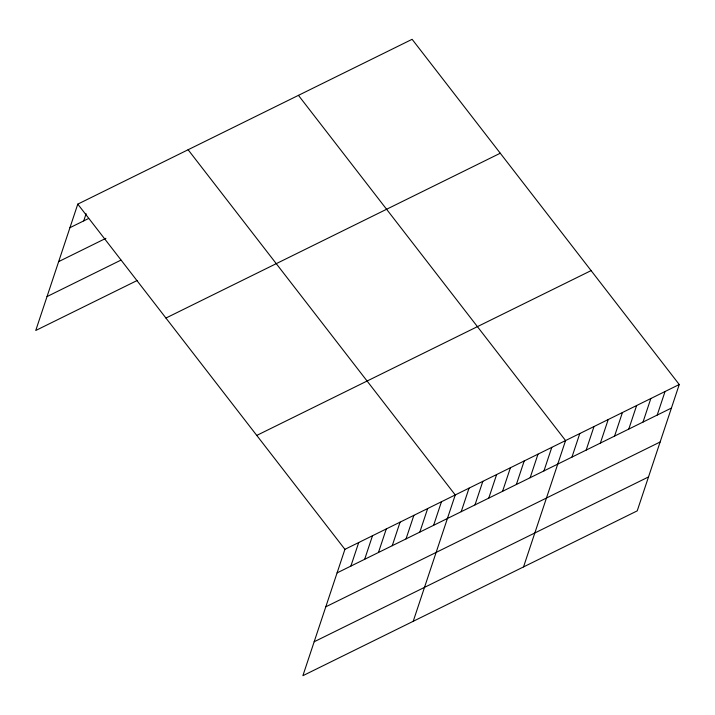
<?xml version="1.0" encoding="UTF-8"?>
<svg xmlns="http://www.w3.org/2000/svg" width="715" height="715" viewBox="0 0 715 715"><rect width="100%" height="100%" fill="white"/><g stroke="black" fill="none" stroke-linecap="round" stroke-linejoin="round"><path stroke-width="1.07" d="M679.25 384.518L344.916 549.335L302.883 675.693L637.217 510.868L679.25 384.518L412.117 39.307L77.783 204.133L35.75 330.482L137.217 280.468M83.735 220.881L86.122 213.714M350.877 566.092L358.707 542.542M364.668 559.291L372.497 535.741M378.458 552.489L386.288 528.939M392.249 545.697L400.078 522.138M406.04 538.896L413.869 515.345M419.83 532.094L427.668 508.544M433.621 525.302L441.459 501.742M413.216 621.299L455.249 494.95L188.108 149.739M461.202 511.699L469.04 488.148M474.992 504.897L482.831 481.347M488.783 498.105L496.621 474.554M502.574 491.303L510.412 467.753M516.364 484.502L524.202 460.952M530.164 477.709L537.993 454.15M543.954 470.908L551.783 447.358M523.541 566.906L565.574 440.556L298.441 95.354M571.955 457.1L579.785 433.549M586.157 450.101L593.995 426.542M600.368 443.094L608.206 419.544M614.578 436.087L622.416 412.537M628.789 429.08L636.618 405.53M643 422.082L650.829 398.523M657.21 415.075L665.039 391.525M69.945 227.683L88.66 218.459M58.666 261.61L105.945 238.301M47.038 296.564L120.915 260.135M165.934 318.05L500.268 153.225M256.765 435.417L591.099 270.601M337.078 572.894L671.412 408.068M325.799 606.812L660.133 441.995M314.171 641.766L648.505 476.941M77.783 204.133L344.916 549.335"/></g></svg>
